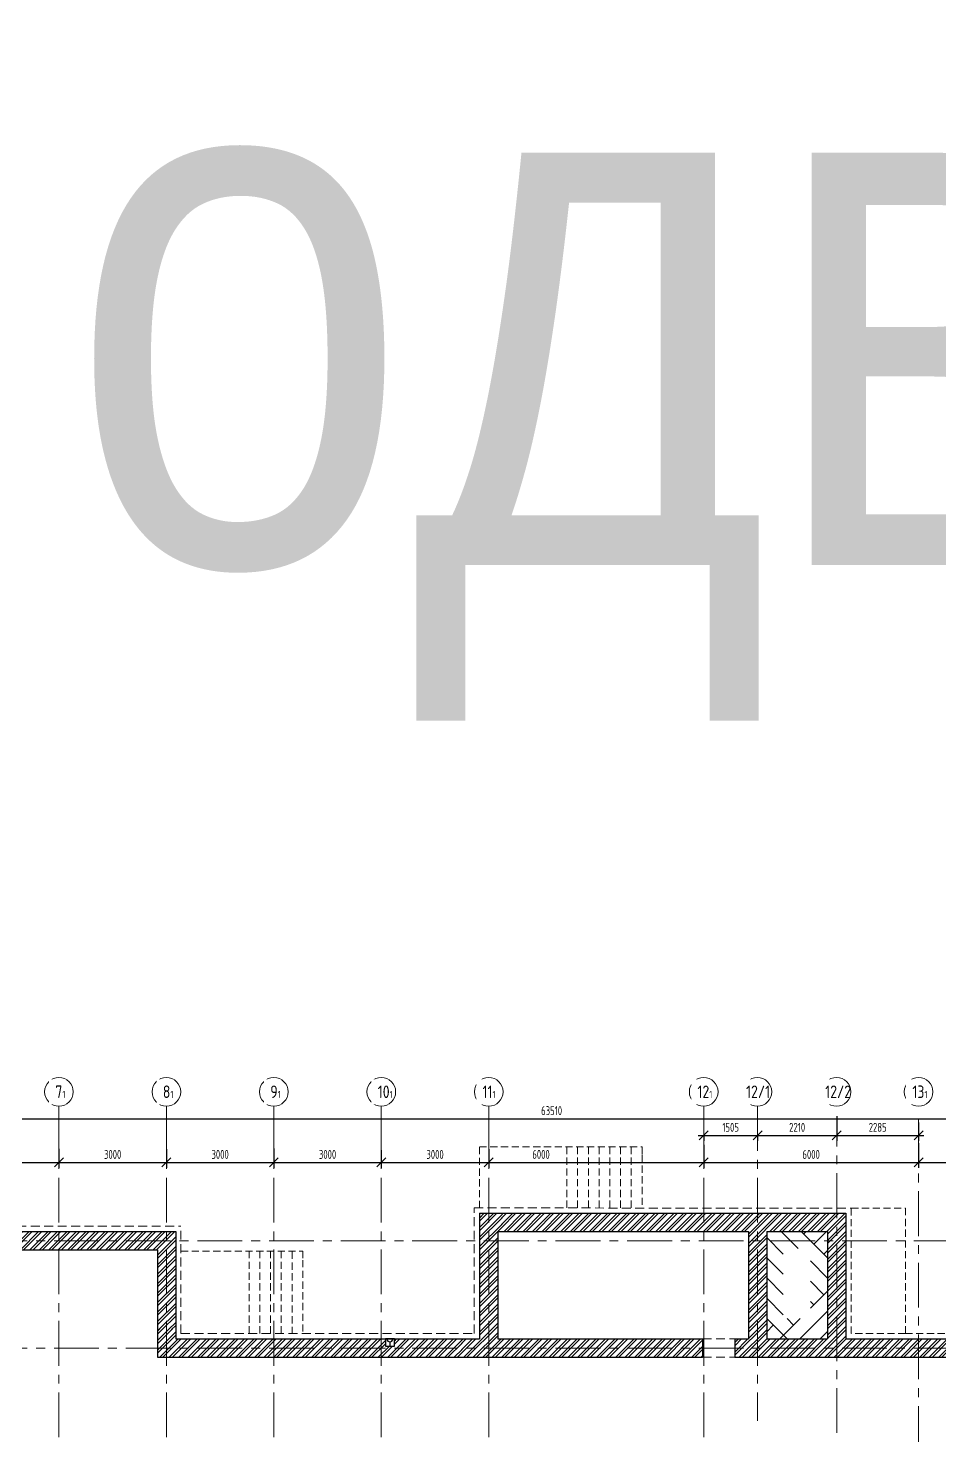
# Model space of a CAD drawing. Header units: millimetres. Extents: x -8417289 to 9420486, y 0 to 166066.
# Drawn here: x -336031 to -310579, y 125154 to 164477 of the extents above; entities that cross this region are included whole.
import ezdxf
from ezdxf import colors
from ezdxf.entities.mleader import LeaderData, LeaderLine
from ezdxf.math import Vec2, Vec3

# ---------------------------------------------------------------- set-up
doc = ezdxf.new("R2010")
doc.units = ezdxf.units.MM
doc.header["$MEASUREMENT"] = 0
doc.header["$PDMODE"] = 3
doc.header["$PDSIZE"] = -4
for name, pattern in [('ADSK_Штриховая_ш2 п1', [3, 2, -1]), ('CENTER', [2, 1.25, -0.25, 0.25, -0.25]), ('TRATTEGGIATA', [0.75, 0.5, -0.25])]:
    doc.linetypes.add(name, pattern=pattern)
doc.layers.get('0').update_dxf_attribs({"color": 250, "lineweight": 9})
doc.layers.get('Defpoints').update_dxf_attribs({"color": 6})
for name, color, linetype, lineweight in [('1 этаж тонкие линии!', 250, 'Continuous', 0), ('АР_МосжилНии_Стены', 127, 'Continuous', 30), ('АР_Оси', 195, 'Continuous', 9), ('АР_Оси размеры', 164, 'Continuous', 9), ('АР_тонкая линия', 250, 'Continuous', 0), ('АР_Штриховка кирпич', 250, 'Continuous', 9), ('Подвал', 250, 'Continuous', 30)]:
    doc.layers.add(name, color=color, linetype=linetype, lineweight=lineweight)
doc.layers.add('ТХ_Задание КР', color=7, linetype='Continuous', true_color=0x9a5430)
doc.styles.add('Arial', font='ARIALN.TTF')
doc.styles.add('ГОСТ 2.304', font='isocpeur.TTF', dxfattribs={"width": 0.7})
doc.dimstyles.new('СПДС', dxfattribs={"dimscale": 100, "dimtxt": 2.5, "dimasz": 2.5, "dimexe": 1.5, "dimexo": 0, "dimgap": 1, "dimtad": 1, "dimdec": 0, "dimrnd": 1, "dimtxsty": 'ГОСТ 2.304', "dimblk": 'OBLIQUE', "dimcen": 2.5, "dimdle": 1.5, "dimadec": 0, "dimazin": 2, "dimtfac": 0.75, "dimtdec": 0, "dimtmove": 1, "dimatfit": 3, "dimfxl": 1, "dimtolj": 1, "dimarcsym": 1})
pattern_1 = [(45, (-15289.27, 0), (-132.58252, 132.58252), []), (45, (-15200.88, 0), (-132.58252, 132.58252), [])]

# ---------------------------------------------------------------- blocks, each defined once
blk = doc.blocks.new('_Oblique')
at = {"color": 0, "linetype": 'ByBlock', "lineweight": -2}
blk.add_line((-0.5, -0.5), (0.5, 0.5), dxfattribs=at)
blk = doc.blocks.new('*D571')
at = {"layer": 'Defpoints', "color": 0, "lineweight": 30, "ltscale": 100, "transparency": 16777216}
for p in [(-335172, 133173), (-338172, 132791), (-335172, 132791)]:
    blk.add_point(p, dxfattribs=at)
at = {"layer": 'АР_Оси размеры', "color": 0, "lineweight": -2, "ltscale": 100, "transparency": 16777216}
for p, q in [((-338172, 132791), (-338172, 132941)), ((-335172, 133173), (-335172, 132641)), ((-338322, 132791), (-335022, 132791))]:
    blk.add_line(p, q, dxfattribs=at)
at = {"layer": 'АР_Оси размеры', "color": 0, "lineweight": -2, "ltscale": 100, "transparency": 16777216, "xscale": 250, "yscale": 250, "zscale": 250, "rotation": 180}
blk.add_blockref('_Oblique', (-338172, 132791), dxfattribs=at)
at = {"layer": 'АР_Оси размеры', "color": 0, "lineweight": -2, "ltscale": 100, "transparency": 16777216, "xscale": 250, "yscale": 250, "zscale": 250}
blk.add_blockref('_Oblique', (-335172, 132791), dxfattribs=at)
at = {"layer": 'АР_Оси размеры', "color": 0, "ltscale": 100, "transparency": 16777216, "insert": (-336672, 133016), "char_height": 250, "attachment_point": 5, "style": 'ГОСТ 2.304'}
blk.add_mtext('\\A1;3000', dxfattribs=at)
blk = doc.blocks.new('*D572')
at = {"layer": 'Defpoints', "color": 0, "lineweight": 30, "ltscale": 100, "transparency": 16777216}
for p in [(-335172, 133173), (-332172, 133167), (-332172, 132791)]:
    blk.add_point(p, dxfattribs=at)
at = {"layer": 'АР_Оси размеры', "color": 0, "lineweight": -2, "ltscale": 100, "transparency": 16777216}
for p, q in [((-335172, 133173), (-335172, 132641)), ((-332172, 133167), (-332172, 132641)), ((-335322, 132791), (-332022, 132791))]:
    blk.add_line(p, q, dxfattribs=at)
at = {"layer": 'АР_Оси размеры', "color": 0, "lineweight": -2, "ltscale": 100, "transparency": 16777216, "xscale": 250, "yscale": 250, "zscale": 250, "rotation": 180}
blk.add_blockref('_Oblique', (-335172, 132791), dxfattribs=at)
at = {"layer": 'АР_Оси размеры', "color": 0, "lineweight": -2, "ltscale": 100, "transparency": 16777216, "xscale": 250, "yscale": 250, "zscale": 250}
blk.add_blockref('_Oblique', (-332172, 132791), dxfattribs=at)
at = {"layer": 'АР_Оси размеры', "color": 0, "ltscale": 100, "transparency": 16777216, "insert": (-333672, 133016), "char_height": 250, "attachment_point": 5, "style": 'ГОСТ 2.304'}
blk.add_mtext('\\A1;3000', dxfattribs=at)
blk = doc.blocks.new('*D573')
at = {"layer": 'Defpoints', "color": 0, "lineweight": 30, "ltscale": 100, "transparency": 16777216}
for p in [(-332172, 133167), (-329172, 133179), (-329172, 132791)]:
    blk.add_point(p, dxfattribs=at)
at = {"layer": 'АР_Оси размеры', "color": 0, "lineweight": -2, "ltscale": 100, "transparency": 16777216}
for p, q in [((-332172, 133167), (-332172, 132641)), ((-329172, 133179), (-329172, 132641)), ((-332322, 132791), (-329022, 132791))]:
    blk.add_line(p, q, dxfattribs=at)
at = {"layer": 'АР_Оси размеры', "color": 0, "lineweight": -2, "ltscale": 100, "transparency": 16777216, "xscale": 250, "yscale": 250, "zscale": 250, "rotation": 180}
blk.add_blockref('_Oblique', (-332172, 132791), dxfattribs=at)
at = {"layer": 'АР_Оси размеры', "color": 0, "lineweight": -2, "ltscale": 100, "transparency": 16777216, "xscale": 250, "yscale": 250, "zscale": 250}
blk.add_blockref('_Oblique', (-329172, 132791), dxfattribs=at)
at = {"layer": 'АР_Оси размеры', "color": 0, "ltscale": 100, "transparency": 16777216, "insert": (-330672, 133016), "char_height": 250, "attachment_point": 5, "style": 'ГОСТ 2.304'}
blk.add_mtext('\\A1;3000', dxfattribs=at)
blk = doc.blocks.new('*D574')
at = {"layer": 'Defpoints', "color": 0, "lineweight": 30, "ltscale": 100, "transparency": 16777216}
for p in [(-329172, 133179), (-326172, 133132), (-326172, 132791)]:
    blk.add_point(p, dxfattribs=at)
at = {"layer": 'АР_Оси размеры', "color": 0, "lineweight": -2, "ltscale": 100, "transparency": 16777216}
for p, q in [((-329172, 133179), (-329172, 132641)), ((-326172, 133132), (-326172, 132641)), ((-329322, 132791), (-326022, 132791))]:
    blk.add_line(p, q, dxfattribs=at)
at = {"layer": 'АР_Оси размеры', "color": 0, "lineweight": -2, "ltscale": 100, "transparency": 16777216, "xscale": 250, "yscale": 250, "zscale": 250, "rotation": 180}
blk.add_blockref('_Oblique', (-329172, 132791), dxfattribs=at)
at = {"layer": 'АР_Оси размеры', "color": 0, "lineweight": -2, "ltscale": 100, "transparency": 16777216, "xscale": 250, "yscale": 250, "zscale": 250}
blk.add_blockref('_Oblique', (-326172, 132791), dxfattribs=at)
at = {"layer": 'АР_Оси размеры', "color": 0, "ltscale": 100, "transparency": 16777216, "insert": (-327672, 133016), "char_height": 250, "attachment_point": 5, "style": 'ГОСТ 2.304'}
blk.add_mtext('\\A1;3000', dxfattribs=at)
blk = doc.blocks.new('*D575')
at = {"layer": 'Defpoints', "color": 0, "lineweight": 30, "ltscale": 100, "transparency": 16777216}
for p in [(-326172, 133132), (-323172, 133132), (-323172, 132791)]:
    blk.add_point(p, dxfattribs=at)
at = {"layer": 'АР_Оси размеры', "color": 0, "lineweight": -2, "ltscale": 100, "transparency": 16777216}
for p, q in [((-326172, 133132), (-326172, 132641)), ((-323172, 133132), (-323172, 132641)), ((-326322, 132791), (-323022, 132791))]:
    blk.add_line(p, q, dxfattribs=at)
at = {"layer": 'АР_Оси размеры', "color": 0, "lineweight": -2, "ltscale": 100, "transparency": 16777216, "xscale": 250, "yscale": 250, "zscale": 250, "rotation": 180}
blk.add_blockref('_Oblique', (-326172, 132791), dxfattribs=at)
at = {"layer": 'АР_Оси размеры', "color": 0, "lineweight": -2, "ltscale": 100, "transparency": 16777216, "xscale": 250, "yscale": 250, "zscale": 250}
blk.add_blockref('_Oblique', (-323172, 132791), dxfattribs=at)
at = {"layer": 'АР_Оси размеры', "color": 0, "ltscale": 100, "transparency": 16777216, "insert": (-324672, 133016), "char_height": 250, "attachment_point": 5, "style": 'ГОСТ 2.304'}
blk.add_mtext('\\A1;3000', dxfattribs=at)
blk = doc.blocks.new('*D576')
at = {"layer": 'Defpoints', "color": 0, "lineweight": 13, "ltscale": 100, "transparency": 16777216}
for p in [(-323172, 133164), (-317172, 133283), (-317172, 132791)]:
    blk.add_point(p, dxfattribs=at)
at = {"layer": 'АР_Оси размеры', "color": 0, "lineweight": -2, "ltscale": 100, "transparency": 16777216}
for p, q in [((-323172, 133164), (-323172, 132641)), ((-317172, 133283), (-317172, 132641)), ((-323322, 132791), (-317022, 132791))]:
    blk.add_line(p, q, dxfattribs=at)
at = {"layer": 'АР_Оси размеры', "color": 0, "lineweight": -2, "ltscale": 100, "transparency": 16777216, "xscale": 250, "yscale": 250, "zscale": 250, "rotation": 180}
blk.add_blockref('_Oblique', (-323172, 132791), dxfattribs=at)
at = {"layer": 'АР_Оси размеры', "color": 0, "lineweight": -2, "ltscale": 100, "transparency": 16777216, "xscale": 250, "yscale": 250, "zscale": 250}
blk.add_blockref('_Oblique', (-317172, 132791), dxfattribs=at)
at = {"layer": 'АР_Оси размеры', "color": 0, "ltscale": 100, "transparency": 16777216, "insert": (-321713, 133016), "char_height": 250, "attachment_point": 5, "style": 'ГОСТ 2.304'}
blk.add_mtext('\\A1;6000', dxfattribs=at)
blk = doc.blocks.new('*D577')
at = {"layer": 'Defpoints', "color": 0, "lineweight": 30, "ltscale": 100, "transparency": 16777216}
for p in [(-311172, 133326), (-317172, 133252), (-311172, 132791)]:
    blk.add_point(p, dxfattribs=at)
at = {"layer": 'АР_Оси размеры', "color": 0, "lineweight": -2, "ltscale": 100, "transparency": 16777216}
for p, q in [((-311172, 133326), (-311172, 132641)), ((-317172, 133252), (-317172, 132641)), ((-317322, 132791), (-311022, 132791))]:
    blk.add_line(p, q, dxfattribs=at)
at = {"layer": 'АР_Оси размеры', "color": 0, "lineweight": -2, "ltscale": 100, "transparency": 16777216, "xscale": 250, "yscale": 250, "zscale": 250, "rotation": 180}
blk.add_blockref('_Oblique', (-317172, 132791), dxfattribs=at)
at = {"layer": 'АР_Оси размеры', "color": 0, "lineweight": -2, "ltscale": 100, "transparency": 16777216, "xscale": 250, "yscale": 250, "zscale": 250}
blk.add_blockref('_Oblique', (-311172, 132791), dxfattribs=at)
at = {"layer": 'АР_Оси размеры', "color": 0, "ltscale": 100, "transparency": 16777216, "insert": (-314172, 133016), "char_height": 250, "attachment_point": 5, "style": 'ГОСТ 2.304'}
blk.add_mtext('\\A1;6000', dxfattribs=at)
blk = doc.blocks.new('*D578')
at = {"layer": 'Defpoints', "color": 0, "lineweight": 30, "ltscale": 100, "transparency": 16777216}
for p in [(-311172, 133326), (-305172, 133363), (-305172, 132791)]:
    blk.add_point(p, dxfattribs=at)
at = {"layer": 'АР_Оси размеры', "color": 0, "lineweight": -2, "ltscale": 100, "transparency": 16777216}
for p, q in [((-311172, 133326), (-311172, 132641)), ((-305172, 133363), (-305172, 132641)), ((-311322, 132791), (-305022, 132791))]:
    blk.add_line(p, q, dxfattribs=at)
at = {"layer": 'АР_Оси размеры', "color": 0, "lineweight": -2, "ltscale": 100, "transparency": 16777216, "xscale": 250, "yscale": 250, "zscale": 250, "rotation": 180}
blk.add_blockref('_Oblique', (-311172, 132791), dxfattribs=at)
at = {"layer": 'АР_Оси размеры', "color": 0, "lineweight": -2, "ltscale": 100, "transparency": 16777216, "xscale": 250, "yscale": 250, "zscale": 250}
blk.add_blockref('_Oblique', (-305172, 132791), dxfattribs=at)
at = {"layer": 'АР_Оси размеры', "color": 0, "ltscale": 100, "transparency": 16777216, "insert": (-308172, 133016), "char_height": 250, "attachment_point": 5, "style": 'ГОСТ 2.304'}
blk.add_mtext('\\A1;6000', dxfattribs=at)
blk = doc.blocks.new('*D582')
at = {"layer": 'Defpoints', "color": 0, "lineweight": 30, "ltscale": 100, "transparency": 16777216}
for p in [(-317172, 133566), (-315667, 133566), (-315667, 133547)]:
    blk.add_point(p, dxfattribs=at)
at = {"layer": 'АР_Оси размеры', "color": 0, "lineweight": -2, "ltscale": 100, "transparency": 16777216}
for p, q in [((-317322, 133547), (-315517, 133547)), ((-317172, 133566), (-317172, 133397)), ((-315667, 133566), (-315667, 133397))]:
    blk.add_line(p, q, dxfattribs=at)
at = {"layer": 'АР_Оси размеры', "color": 0, "lineweight": -2, "ltscale": 100, "transparency": 16777216, "xscale": 250, "yscale": 250, "zscale": 250, "rotation": 180}
blk.add_blockref('_Oblique', (-317172, 133547), dxfattribs=at)
at = {"layer": 'АР_Оси размеры', "color": 0, "lineweight": -2, "ltscale": 100, "transparency": 16777216, "xscale": 250, "yscale": 250, "zscale": 250}
blk.add_blockref('_Oblique', (-315667, 133547), dxfattribs=at)
at = {"layer": 'АР_Оси размеры', "color": 0, "ltscale": 100, "transparency": 16777216, "insert": (-316420, 133772), "char_height": 250, "attachment_point": 5, "style": 'ГОСТ 2.304'}
blk.add_mtext('\\A1;1505', dxfattribs=at)
blk = doc.blocks.new('*D583')
at = {"layer": 'Defpoints', "color": 0, "lineweight": 30, "ltscale": 100, "transparency": 16777216}
for p in [(-313457, 134088), (-315667, 133566), (-313457, 133547)]:
    blk.add_point(p, dxfattribs=at)
at = {"layer": 'АР_Оси размеры', "color": 0, "lineweight": -2, "ltscale": 100, "transparency": 16777216}
for p, q in [((-313457, 134088), (-313457, 133397)), ((-315817, 133547), (-313307, 133547)), ((-315667, 133566), (-315667, 133397))]:
    blk.add_line(p, q, dxfattribs=at)
at = {"layer": 'АР_Оси размеры', "color": 0, "lineweight": -2, "ltscale": 100, "transparency": 16777216, "xscale": 250, "yscale": 250, "zscale": 250, "rotation": 180}
blk.add_blockref('_Oblique', (-315667, 133547), dxfattribs=at)
at = {"layer": 'АР_Оси размеры', "color": 0, "lineweight": -2, "ltscale": 100, "transparency": 16777216, "xscale": 250, "yscale": 250, "zscale": 250}
blk.add_blockref('_Oblique', (-313457, 133547), dxfattribs=at)
at = {"layer": 'АР_Оси размеры', "color": 0, "ltscale": 100, "transparency": 16777216, "insert": (-314562, 133772), "char_height": 250, "attachment_point": 5, "style": 'ГОСТ 2.304'}
blk.add_mtext('\\A1;2210', dxfattribs=at)
blk = doc.blocks.new('*D584')
at = {"layer": 'Defpoints', "color": 0, "lineweight": 30, "ltscale": 100, "transparency": 16777216}
for p in [(-313457, 134088), (-311172, 133904), (-311172, 133547)]:
    blk.add_point(p, dxfattribs=at)
at = {"layer": 'АР_Оси размеры', "color": 0, "lineweight": -2, "ltscale": 100, "transparency": 16777216}
for p, q in [((-313457, 134088), (-313457, 133397)), ((-311172, 133904), (-311172, 133397)), ((-313607, 133547), (-311022, 133547))]:
    blk.add_line(p, q, dxfattribs=at)
at = {"layer": 'АР_Оси размеры', "color": 0, "lineweight": -2, "ltscale": 100, "transparency": 16777216, "xscale": 250, "yscale": 250, "zscale": 250, "rotation": 180}
blk.add_blockref('_Oblique', (-313457, 133547), dxfattribs=at)
at = {"layer": 'АР_Оси размеры', "color": 0, "lineweight": -2, "ltscale": 100, "transparency": 16777216, "xscale": 250, "yscale": 250, "zscale": 250}
blk.add_blockref('_Oblique', (-311172, 133547), dxfattribs=at)
at = {"layer": 'АР_Оси размеры', "color": 0, "ltscale": 100, "transparency": 16777216, "insert": (-312315, 133772), "char_height": 250, "attachment_point": 5, "style": 'ГОСТ 2.304'}
blk.add_mtext('\\A1;2285', dxfattribs=at)
blk = doc.blocks.new('*D585')
at = {"layer": 'Defpoints', "color": 0, "lineweight": 30, "ltscale": 100, "transparency": 16777216}
for p in [(-353172, 134013), (-289662, 134013), (-289662, 134013)]:
    blk.add_point(p, dxfattribs=at)
at = {"layer": 'АР_Оси размеры', "color": 0, "lineweight": -2, "ltscale": 100, "transparency": 16777216}
for p, q in [((-353172, 134013), (-353172, 134163)), ((-289662, 134013), (-289662, 134163)), ((-353322, 134013), (-289512, 134013))]:
    blk.add_line(p, q, dxfattribs=at)
at = {"layer": 'АР_Оси размеры', "color": 0, "lineweight": -2, "ltscale": 100, "transparency": 16777216, "xscale": 250, "yscale": 250, "zscale": 250, "rotation": 180}
blk.add_blockref('_Oblique', (-353172, 134013), dxfattribs=at)
at = {"layer": 'АР_Оси размеры', "color": 0, "lineweight": -2, "ltscale": 100, "transparency": 16777216, "xscale": 250, "yscale": 250, "zscale": 250}
blk.add_blockref('_Oblique', (-289662, 134013), dxfattribs=at)
at = {"layer": 'АР_Оси размеры', "color": 0, "ltscale": 100, "transparency": 16777216, "insert": (-321417, 134238), "char_height": 250, "attachment_point": 5, "style": 'ГОСТ 2.304'}
blk.add_mtext('\\A1;63510', dxfattribs=at)

msp = doc.modelspace()

# ---------------------------------------------------------------- hatches: boundary and pattern name
at = {"layer": '1 этаж тонкие линии!', "ltscale": 100, "transparency": 33554559}
h = msp.add_hatch(dxfattribs=at)
h.set_pattern_fill('AR-PARQ1', scale=200, angle=45, style=0)
h.set_pattern_definition([(135, (-16265.2, 60081), (-3394.113, 0), [2400, -2400]), (135, (-15982.3, 60363.8), (-3394.113, 0), [2400, -2400]), (135, (-15699.5, 60646.7), (-3394.113, 0), [2400, -2400]), (135, (-15416.6, 60929.5), (-3394.113, 0), [2400, -2400]), (135, (-15133.8, 61212.4), (-3394.113, 0), [2400, -2400]), (135, (-14851, 61495.2), (-3394.113, 0), [2400, -2400]), (135, (-14568, 61778), (-3394.113, 0), [2400, -2400]), (45, (-17962.2, 61778), (3394.113, 0), [2400, -2400]), (45, (-18245, 62061), (3394.113, 0), [2400, -2400]), (45, (-18528, 62343.7), (3394.113, 0), [2400, -2400]), (45, (-18810.7, 62626.6), (3394.113, 0), [2400, -2400]), (45, (-19093.6, 62909.4), (3394.113, 0), [2400, -2400]), (45, (-19376.4, 63192.3), (3394.113, 0), [2400, -2400]), (45, (-19659.3, 63475), (3394.113, 0), [2400, -2400])])
h.paths.add_polyline_path([(-314949.2, 130386), (-314192.9, 130386), (-314192.9, 128428.1), (-314949.2, 128428.1)], flags=16)
h.paths.add_polyline_path([(-315412.1, 130860.7), (-313712.1, 130860.7), (-313712.1, 127860.7), (-315412.1, 127860.7)])
at = {"layer": 'АР_Штриховка кирпич', "ltscale": 100}
h = msp.add_hatch(dxfattribs=at)
h.set_pattern_fill('ANSI32', color=256, scale=500)
h.set_pattern_definition(pattern_1)
h.paths.add_polyline_path([(-322802.1, 131370.7), (-323432.1, 131370.7), (-323432.1, 127860.7), (-323932.1, 127860.7), (-323932.1, 127350.7), (-317202.7, 127350.7), (-317202.7, 127860.7), (-322922.1, 127860.7), (-322922.1, 130860.7), (-322802.1, 130860.7)])
h = msp.add_hatch(dxfattribs=at)
h.set_pattern_fill('ANSI32', color=256, scale=500)
h.set_pattern_definition(pattern_1)
h.paths.add_polyline_path([(-313815.2, 128908.6), (-313852.2, 128908.6)], flags=17)
h.paths.add_polyline_path([(-313202.1, 128879.9), (-313712.1, 128879.9), (-313712.1, 127860.7), (-315412.1, 127860.7), (-315412.1, 130860.7), (-313712.1, 130860.7), (-313712.1, 128879.5), (-313202.1, 128880.3), (-313202.1, 131370.7), (-322816.8, 131370.7), (-322816.8, 130860.7), (-315922.1, 130860.7), (-315922.1, 127860.7), (-316302.4, 127860.7), (-316302.4, 127350.7), (-315691.5, 127350.7), (-297132.1, 127350.7), (-297132.1, 127741.8), (-297067.1, 127741.8), (-297067.1, 127860.7), (-313202.1, 127860.7)])
h = msp.add_hatch(dxfattribs=at)
h.set_pattern_fill('ANSI32', color=256, scale=500)
h.set_pattern_definition(pattern_1)
h.paths.add_polyline_path([(-334197.6, 130860.7), (-340434.2, 130860.7), (-340434.2, 130350.7), (-334151.8, 130350.7), (-334151.8, 130741.8), (-334197.6, 130741.8)])
h = msp.add_hatch(dxfattribs=at)
h.set_pattern_fill('ANSI32', color=256, scale=500)
h.set_pattern_definition(pattern_1)
h.paths.add_polyline_path([(-331912.1, 130860.7), (-331912.1, 130339.6), (-331912.1, 128121.5), (-332422.1, 128121.5), (-332422.1, 130350.7), (-334270.6, 130350.7), (-334270.6, 130860.7)])
h = msp.add_hatch(dxfattribs=at)
h.set_pattern_fill('ANSI32', color=256, scale=500)
h.set_pattern_definition(pattern_1)
h.paths.add_polyline_path([(-325806.9, 127661.1), (-326057.2, 127661.1), (-326057.2, 127860.7), (-331912.1, 127860.7), (-331912.1, 128145.9), (-332422.1, 128145.9), (-332422.1, 127350.7), (-323916.4, 127350.7), (-323916.4, 127860.7), (-325806.9, 127860.7)])

# ---------------------------------------------------------------- linework, layer by layer
at = {"linetype": 'TRATTEGGIATA', "ltscale": 500}
for p, q in [((-323580.9, 128010.7), (-323580.9, 131520.7)), ((-323580.9, 131520.7), (-313054.2, 131515.6)), ((-341582.1, 131010.7), (-331764.2, 131010.7)), ((-331764.2, 128010.7), (-331764.2, 131010.7)), ((-331764.2, 128010.7), (-323580.9, 128010.7)), ((-317202.7, 127860.7), (-316302.4, 127860.7)), ((-317202.7, 127350.7), (-316303.2, 127350.7))]:
    msp.add_line(p, q, dxfattribs=at)
at = {"layer": 'АР_МосжилНии_Стены', "ltscale": 100}
for p, q in [((-323432.1, 131370.7), (-322802.1, 131370.7)), ((-323432.1, 131370.7), (-313202.1, 131370.7)), ((-323432.1, 131370.7), (-323432.1, 127860.7)), ((-313202.1, 131370.7), (-313202.1, 128509.5)), ((-338958.8, 130860.7), (-332752, 130860.7)), ((-332992.1, 130860.7), (-331912.1, 130860.7)), ((-331912.1, 130860.7), (-331912.1, 128087.1)), ((-322922.1, 130860.7), (-322802.1, 130860.7)), ((-322922.1, 130860.7), (-315922.1, 130860.7)), ((-322922.1, 130860.7), (-322922.1, 127860.7)), ((-315922.1, 130860.7), (-315922.1, 127860.7)), ((-315412.1, 130860.7), (-313712.1, 130860.7)), ((-315412.1, 130860.7), (-315412.1, 127860.7)), ((-313712.1, 130860.7), (-313712.1, 128509.5)), ((-339666.9, 130350.7), (-332817, 130350.7)), ((-332927.1, 130350.7), (-332422.1, 130350.7)), ((-332422.1, 130350.7), (-332422.1, 128087.1)), ((-313712.1, 128908.6), (-313712.1, 127860.7)), ((-313202.1, 128908.6), (-313202.1, 127860.7)), ((-332422.1, 128145.9), (-332422.1, 127350.7)), ((-331912.1, 128145.9), (-331912.1, 127860.7)), ((-331912.1, 127860.7), (-323842.3, 127860.7)), ((-323997.1, 127860.7), (-323432.1, 127860.7)), ((-322922.1, 127860.7), (-317202.7, 127860.7)), ((-317202.7, 127860.7), (-317202.7, 127350.7)), ((-316302.4, 127860.7), (-315922.1, 127860.7)), ((-316302.4, 127860.7), (-316302.4, 127350.7)), ((-315412.1, 127860.7), (-313712.1, 127860.7)), ((-313202.1, 127860.7), (-299711.5, 127860.7)), ((-332422.1, 127350.7), (-323907.3, 127350.7)), ((-323932.1, 127350.7), (-322922.1, 127350.7)), ((-322922.1, 127350.7), (-317202.7, 127350.7)), ((-316302.4, 127350.7), (-299776.5, 127350.7))]:
    msp.add_line(p, q, dxfattribs=at)
msp.add_lwpolyline([(-325806.9, 127860.7), (-326057.2, 127860.7), (-326057.2, 127661.1), (-325806.9, 127661.1)], close=True, dxfattribs=at)
at = {"layer": 'АР_Оси', "linetype": 'CENTER', "ltscale": 1000}
for p, q in [((-335172.1, 134363.2), (-335172.1, 78630.8)), ((-332172.1, 134363.2), (-332172.1, 78630.8)), ((-329172.1, 134363.2), (-329172.1, 78630.8)), ((-326172.1, 134363.2), (-326172.1, 78630.8)), ((-323172.1, 134363.2), (-323172.1, 78630.8)), ((-317172.1, 134363.2), (-317172.1, 78630.8)), ((-315667.1, 134363.2), (-315667.1, 125575.6)), ((-313457.1, 125238.8), (-313457.1, 133983.5)), ((-311172.1, 133984.9), (-311172.1, 78252.6)), ((-359305.8, 130600.7), (-276127.4, 130600.7)), ((-359305.8, 127600.7), (-276127.4, 127600.7))]:
    msp.add_line(p, q, dxfattribs=at)
at = {"layer": 'АР_Оси', "ltscale": 0.5}
for centre in [(-335172.1, 134763.2), (-332172.1, 134763.2), (-329172.1, 134763.2), (-326172.1, 134763.2), (-323172.1, 134763.2), (-317172.1, 134763.2), (-315672.1, 134763.2), (-313462.1, 134763.2), (-311172.1, 134763.2)]:
    msp.add_circle(centre, 400, dxfattribs=at)
at = {"layer": 'АР_тонкая линия', "linetype": 'ADSK_Штриховая_ш2 п1', "ltscale": 100}
for p, q in [((-320992.2, 133225.6), (-320992.2, 131519.4)), ((-320692.2, 133225.6), (-320692.2, 131519.4)), ((-320392.2, 133225.6), (-320392.2, 131519.4)), ((-320092.2, 133225.6), (-320092.2, 131519.4)), ((-319792.2, 133225.6), (-319792.2, 131519.4)), ((-319492.2, 133225.6), (-319492.2, 131519.4)), ((-319192.2, 133225.6), (-319192.2, 131519.4)), ((-318892.2, 133005.6), (-318892.2, 131519.4)), ((-329864.9, 130315.6), (-329864.9, 128010.7)), ((-329564.9, 130315.6, 0), (-329564.9, 128010.7)), ((-329264.9, 130315.6, 0), (-329264.9, 128010.7)), ((-328964.9, 130315.6, 0), (-328964.9, 128010.7)), ((-328664.9, 130295.3, 0), (-328664.9, 128010.7)), ((-328364.9, 130065.6, 0), (-328364.9, 128010.7, 0)), ((-311541.5, 128010.7), (-297659.6, 128010.7))]:
    msp.add_line(p, q, dxfattribs=at)
msp.add_lwpolyline([(-323430.9, 131520.6), (-323430.9, 133225.6), (-318892.2, 133225.6), (-318892.2, 133005.6)], dxfattribs=at)
msp.add_lwpolyline([(-313054.2, 131515.6), (-311541.5, 131515.6), (-311541.5, 128010.7), (-313054.2, 128010.7)], close=True, dxfattribs=at)
at = {"layer": 'АР_тонкая линия', "linetype": 'ADSK_Штриховая_ш2 п1', "ltscale": 100, "elevation": 0}
for points in [[(-331764.2, 130315.6), (-328365.4, 130315.6)], [(-328365.4, 130315.6), (-328365.4, 130065.6)]]:
    msp.add_lwpolyline(points, dxfattribs=at)
at = {"layer": 'Подвал', "ltscale": 100}
msp.add_line((-325932.1, 127780), (-325932.1, 127661.1), dxfattribs=at)
msp.add_arc((-325932.1, 127860.7), 80.7, 180, 0, dxfattribs=at)

# ---------------------------------------------------------------- texts
at = {"style": 'Arial'}
msp.add_text('Подвал', height=15000, dxfattribs=at).set_placement((-347314.3, 149476.7))

# ---------------------------------------------------------------- dimensions: what is measured, and where the dimension line sits
at = {"layer": 'АР_Оси размеры', "ltscale": 100}
for base, p1, p2, picture, middle in [((-315667.1, 133546.7), (-317172.1, 133566), (-315667.1, 133566), '*D582', (-316419.6, 133771.7)), ((-313457.1, 133546.7), (-315667.1, 133566), (-313457.1, 134087.6), '*D583', (-314562.1, 133771.7)), ((-311172.1, 133546.7), (-313457.1, 134087.6), (-311172.1, 133904.1), '*D584', (-312314.6, 133771.7)), ((-311172.1, 132790.8), (-317172.1, 133252), (-311172.1, 133326.4), '*D577', (-314172.1, 133015.8)), ((-305172.1, 132790.8), (-311172.1, 133326.4), (-305172.1, 133363.4), '*D578', (-308172.1, 133015.8)), ((-335172.1, 132790.8), (-338172.1, 132790.8), (-335172.1, 133172.8), '*D571', (-336672.1, 133015.8)), ((-332172.1, 132790.8), (-335172.1, 133172.8), (-332172.1, 133167.1), '*D572', (-333672.1, 133015.8)), ((-329172.1, 132790.8), (-332172.1, 133167.1), (-329172.1, 133178.6), '*D573', (-330672.1, 133015.8)), ((-326172.1, 132790.8), (-329172.1, 133178.6), (-326172.1, 133132.4), '*D574', (-327672.1, 133015.8)), ((-323172.1, 132790.8), (-326172.1, 133132.4), (-323172.1, 133132.5), '*D575', (-324672.1, 133015.8))]:
    dim = msp.add_linear_dim(base=base, p1=p1, p2=p2, dimstyle='СПДС', dxfattribs=at)
    dim.commit()
    dim.dimension.update_dxf_attribs({"geometry": picture, "text_midpoint": middle})
dim = msp.add_linear_dim(base=(-317172.1, 132790.8), p1=(-323172.1, 133163.6), p2=(-317172.1, 133283.1), dimstyle='СПДС', dxfattribs=at)
dim.commit()
dim.dimension.update_dxf_attribs({"geometry": '*D576', "text_midpoint": (-321713.5, 132790.8), "dimtype": 160})

# ---------------------------------------------------------------- leaders
at = {"layer": 'ТХ_Задание КР', "color": 1, "ltscale": 100}
ml = msp.add_multileader_mtext('Standard', dxfattribs=at)
ml.set_content('\\pxsm1,qc;{\\C1;Зона усиления для настенного крепления фермы баскетбольной со щитом и кольцом \\Pна высоте от 2,8 до 3,8 м от УЧП}', color=7, style='ГОСТ 2.304')
ml.set_leader_properties(color=256, lineweight=25)
ml.build(insert=Vec2(0, 0))
ml.multileader.update_dxf_attribs({"text_left_attachment_type": 6, "text_right_attachment_type": 6, "dogleg_length": 150, "arrow_head_size": 225, "scale": 75})
ctx = ml.context
ctx.base_point, ctx.scale, ctx.char_height, ctx.arrow_head_size, ctx.landing_gap_size, ctx.plane_origin = Vec3(-174539.4, 131703.8), 75, 187.5, 225, 150, Vec3(-132203.3, 114777.5)
ctx.left_attachment, ctx.right_attachment, ctx.text_align_type = 6, 6, 1
notes = []
notes.append((ctx, [(0, (1, 1, 0), (-174689.4, 131703.8), (1, 0), 150, [(1, [(-176222.2, 127350.6)], 0, [])])]))
ctx.mtext.insert, ctx.mtext.width, ctx.mtext.defined_height, ctx.mtext.alignment, ctx.mtext.line_spacing_factor, ctx.mtext.flow_direction = Vec3(-172142.3, 131928.8), 4494.329, 2263.3, 2, 0.8, 5
ml = msp.add_multileader_mtext('Standard', dxfattribs=at)
ml.set_content('\\pxsm1,qc;{\\C1;Зона усиления для настенного крепления стоек волейбольных на высоте от 0,5 до 3,0 м от УЧП}', color=7, style='ГОСТ 2.304')
ml.set_leader_properties(color=256, lineweight=25)
ml.build(insert=Vec2(0, 0))
ml.multileader.update_dxf_attribs({"text_left_attachment_type": 6, "text_right_attachment_type": 6, "dogleg_length": 150, "arrow_head_size": 225, "scale": 75})
ctx = ml.context
ctx.base_point, ctx.scale, ctx.char_height, ctx.arrow_head_size, ctx.landing_gap_size, ctx.plane_origin = Vec3(-168652.7, 131703.8), 75, 187.5, 225, 150, Vec3(-128258.2, 114598)
ctx.left_attachment, ctx.right_attachment, ctx.text_align_type = 6, 6, 1
notes.append((ctx, [(0, (1, 1, 0), (-168802.7, 131703.8), (1, 0), 150, [(1, [(-170240.7, 127350.7)], 0, [])])]))
ctx.mtext.insert, ctx.mtext.width, ctx.mtext.defined_height, ctx.mtext.alignment, ctx.mtext.line_spacing_factor, ctx.mtext.flow_direction = Vec3(-166255.5, 131928.8), 4494.329, 2263.3, 2, 0.8, 5
ml = msp.add_multileader_mtext('Standard', dxfattribs=at)
ml.set_content('\\pxsm1,qc;{\\C1;Зона усиления для настенного крепления фермы баскетбольной со щитом и кольцом \\Pна высоте от 2,8 до 3,8 м от УЧП}', color=7, style='ГОСТ 2.304')
ml.set_leader_properties(color=256, lineweight=25)
ml.build(insert=Vec2(0, 0))
ml.multileader.update_dxf_attribs({"text_left_attachment_type": 6, "text_right_attachment_type": 6, "dogleg_length": 150, "arrow_head_size": 225, "scale": 75})
ctx = ml.context
ctx.base_point, ctx.scale, ctx.char_height, ctx.arrow_head_size, ctx.landing_gap_size, ctx.plane_origin = Vec3(-162539.4, 131703.8), 75, 187.5, 225, 150, Vec3(-120203.3, 114777.5)
ctx.left_attachment, ctx.right_attachment, ctx.text_align_type = 6, 6, 1
notes.append((ctx, [(0, (1, 1, 0), (-162689.4, 131703.8), (1, 0), 150, [(1, [(-164222.2, 127350.6)], 0, [])])]))
ctx.mtext.insert, ctx.mtext.width, ctx.mtext.defined_height, ctx.mtext.alignment, ctx.mtext.line_spacing_factor, ctx.mtext.flow_direction = Vec3(-160142.3, 131928.8), 4494.329, 2263.3, 2, 0.8, 5
ml = msp.add_multileader_mtext('Standard', dxfattribs=at)
ml.set_content('\\pxsm1,qc;{\\C1;Предусмотреть усиление конструкции по всей длине для возможности размещения (монтажа) спортивного оборудования }', color=7, style='ГОСТ 2.304')
ml.set_leader_properties(color=256, lineweight=25)
ml.build(insert=Vec2(0, 0))
ml.multileader.update_dxf_attribs({"text_left_attachment_type": 6, "text_right_attachment_type": 6, "dogleg_length": 150, "arrow_head_size": 225, "scale": 75})
ctx = ml.context
ctx.base_point, ctx.scale, ctx.char_height, ctx.arrow_head_size, ctx.landing_gap_size, ctx.plane_origin = Vec3(-186217.9, 130035.5), 75, 187.5, 225, 150, Vec3(-151883.7, 114996.2)
ctx.left_attachment, ctx.right_attachment, ctx.text_align_type = 6, 6, 1
notes.append((ctx, [(1, (1, 1, 0), (-181305.4, 130035.5), (-1, 0), 150, [(1, [(-182092.7, 124870)], 0, [])])]))
ctx.mtext.insert, ctx.mtext.width, ctx.mtext.defined_height, ctx.mtext.alignment, ctx.mtext.line_spacing_factor, ctx.mtext.flow_direction = Vec3(-183852.5, 130279.2), 4494.329, 2263.3, 2, 0.8, 5
ml = msp.add_multileader_mtext('Standard', dxfattribs=at)
ml.set_content('\\pxsm1,qc;{\\C1;Предусмотреть усиление конструкции по всей длине для возможности размещения (монтажа) спортивного оборудования }', color=7, style='ГОСТ 2.304')
ml.set_leader_properties(color=256, lineweight=25)
ml.build(insert=Vec2(0, 0))
ml.multileader.update_dxf_attribs({"text_left_attachment_type": 6, "text_right_attachment_type": 6, "dogleg_length": 150, "arrow_head_size": 225, "scale": 75})
ctx = ml.context
ctx.base_point, ctx.scale, ctx.char_height, ctx.arrow_head_size, ctx.landing_gap_size, ctx.plane_origin = Vec3(-153533.8, 127146.5), 75, 187.5, 225, 150, Vec3(-114820.6, 115223.1)
ctx.left_attachment, ctx.right_attachment, ctx.text_align_type = 6, 6, 1
notes.append((ctx, [(0, (1, 1, 0), (-153683.8, 127146.5), (1, 0), 150, [(1, [(-158406.9, 125218.4)], 0, [])])]))
ctx.mtext.insert, ctx.mtext.width, ctx.mtext.defined_height, ctx.mtext.alignment, ctx.mtext.line_spacing_factor, ctx.mtext.flow_direction = Vec3(-151136.6, 127390.3), 4494.329, 2263.3, 2, 0.8, 5
for ctx, leaders in notes:
    for number, flags, end, landing, length, lines in leaders:
        leader = LeaderData()
        leader.index, (leader.has_last_leader_line, leader.has_dogleg_vector, leader.attachment_direction) = number, flags
        leader.last_leader_point, leader.dogleg_vector, leader.dogleg_length = Vec3(end), Vec3(landing), length
        for number, points, colour, breaks in lines:
            line = LeaderLine()
            line.index, line.vertices, line.color, line.breaks = number, Vec3.list(points), colors.encode_raw_color(colour), breaks
            leader.lines.append(line)
        ctx.leaders.append(leader)

# ---------------------------------------------------------------- next in the draw order: texts
at = {"layer": 'АР_Оси', "char_height": 350, "width": 123.867, "attachment_point": 1, "line_spacing_factor": 1.149209, "style": 'ГОСТ 2.304', "bg_fill": 2}
for s, insert in [('{\\W0.8;7\\H0.57143x;1}', (-335271.9, 134940.9)), ('{\\W0.8;8\\H0.57143x;1}', (-332271.9, 134940.9)), ('{\\W0.8;9\\H0.57143x;1}', (-329271.9, 134940.9)), ('{\\W0.8;10\\H0.57143x;1}', (-326271.9, 134940.9)), ('{\\W0.8;11\\H0.57143x;1}', (-323346.2, 134940.9)), ('{\\W0.8;12\\H0.57143x;1}', (-317346.2, 134940.9)), ('{\\W0.8;12/1}', (-315989.8, 134940.9)), ('{\\W0.8;12/2}', (-313779.8, 134940.9))]:
    msp.add_mtext(s, dxfattribs=dict(at, insert=insert))
at = {"layer": 'АР_Оси', "ltscale": 0.5, "insert": (-311346.2, 134940.9), "char_height": 350, "width": 123.867, "attachment_point": 1, "line_spacing_factor": 1.149209, "style": 'ГОСТ 2.304', "bg_fill": 2}
msp.add_mtext('{\\W0.8;13\\H0.57143x;1}', dxfattribs=at)

# ---------------------------------------------------------------- next in the draw order: dimensions: what is measured, and where the dimension line sits
at = {"layer": 'АР_Оси размеры', "ltscale": 100}
dim = msp.add_linear_dim(base=(-289662.1, 134013.2), p1=(-353172.1, 134013.2), p2=(-289662.1, 134013.2), dimstyle='СПДС', dxfattribs=at)
dim.commit()
dim.dimension.update_dxf_attribs({"geometry": '*D585', "text_midpoint": (-321417.1, 134238.2)})

doc.saveas('drawing.dxf')
